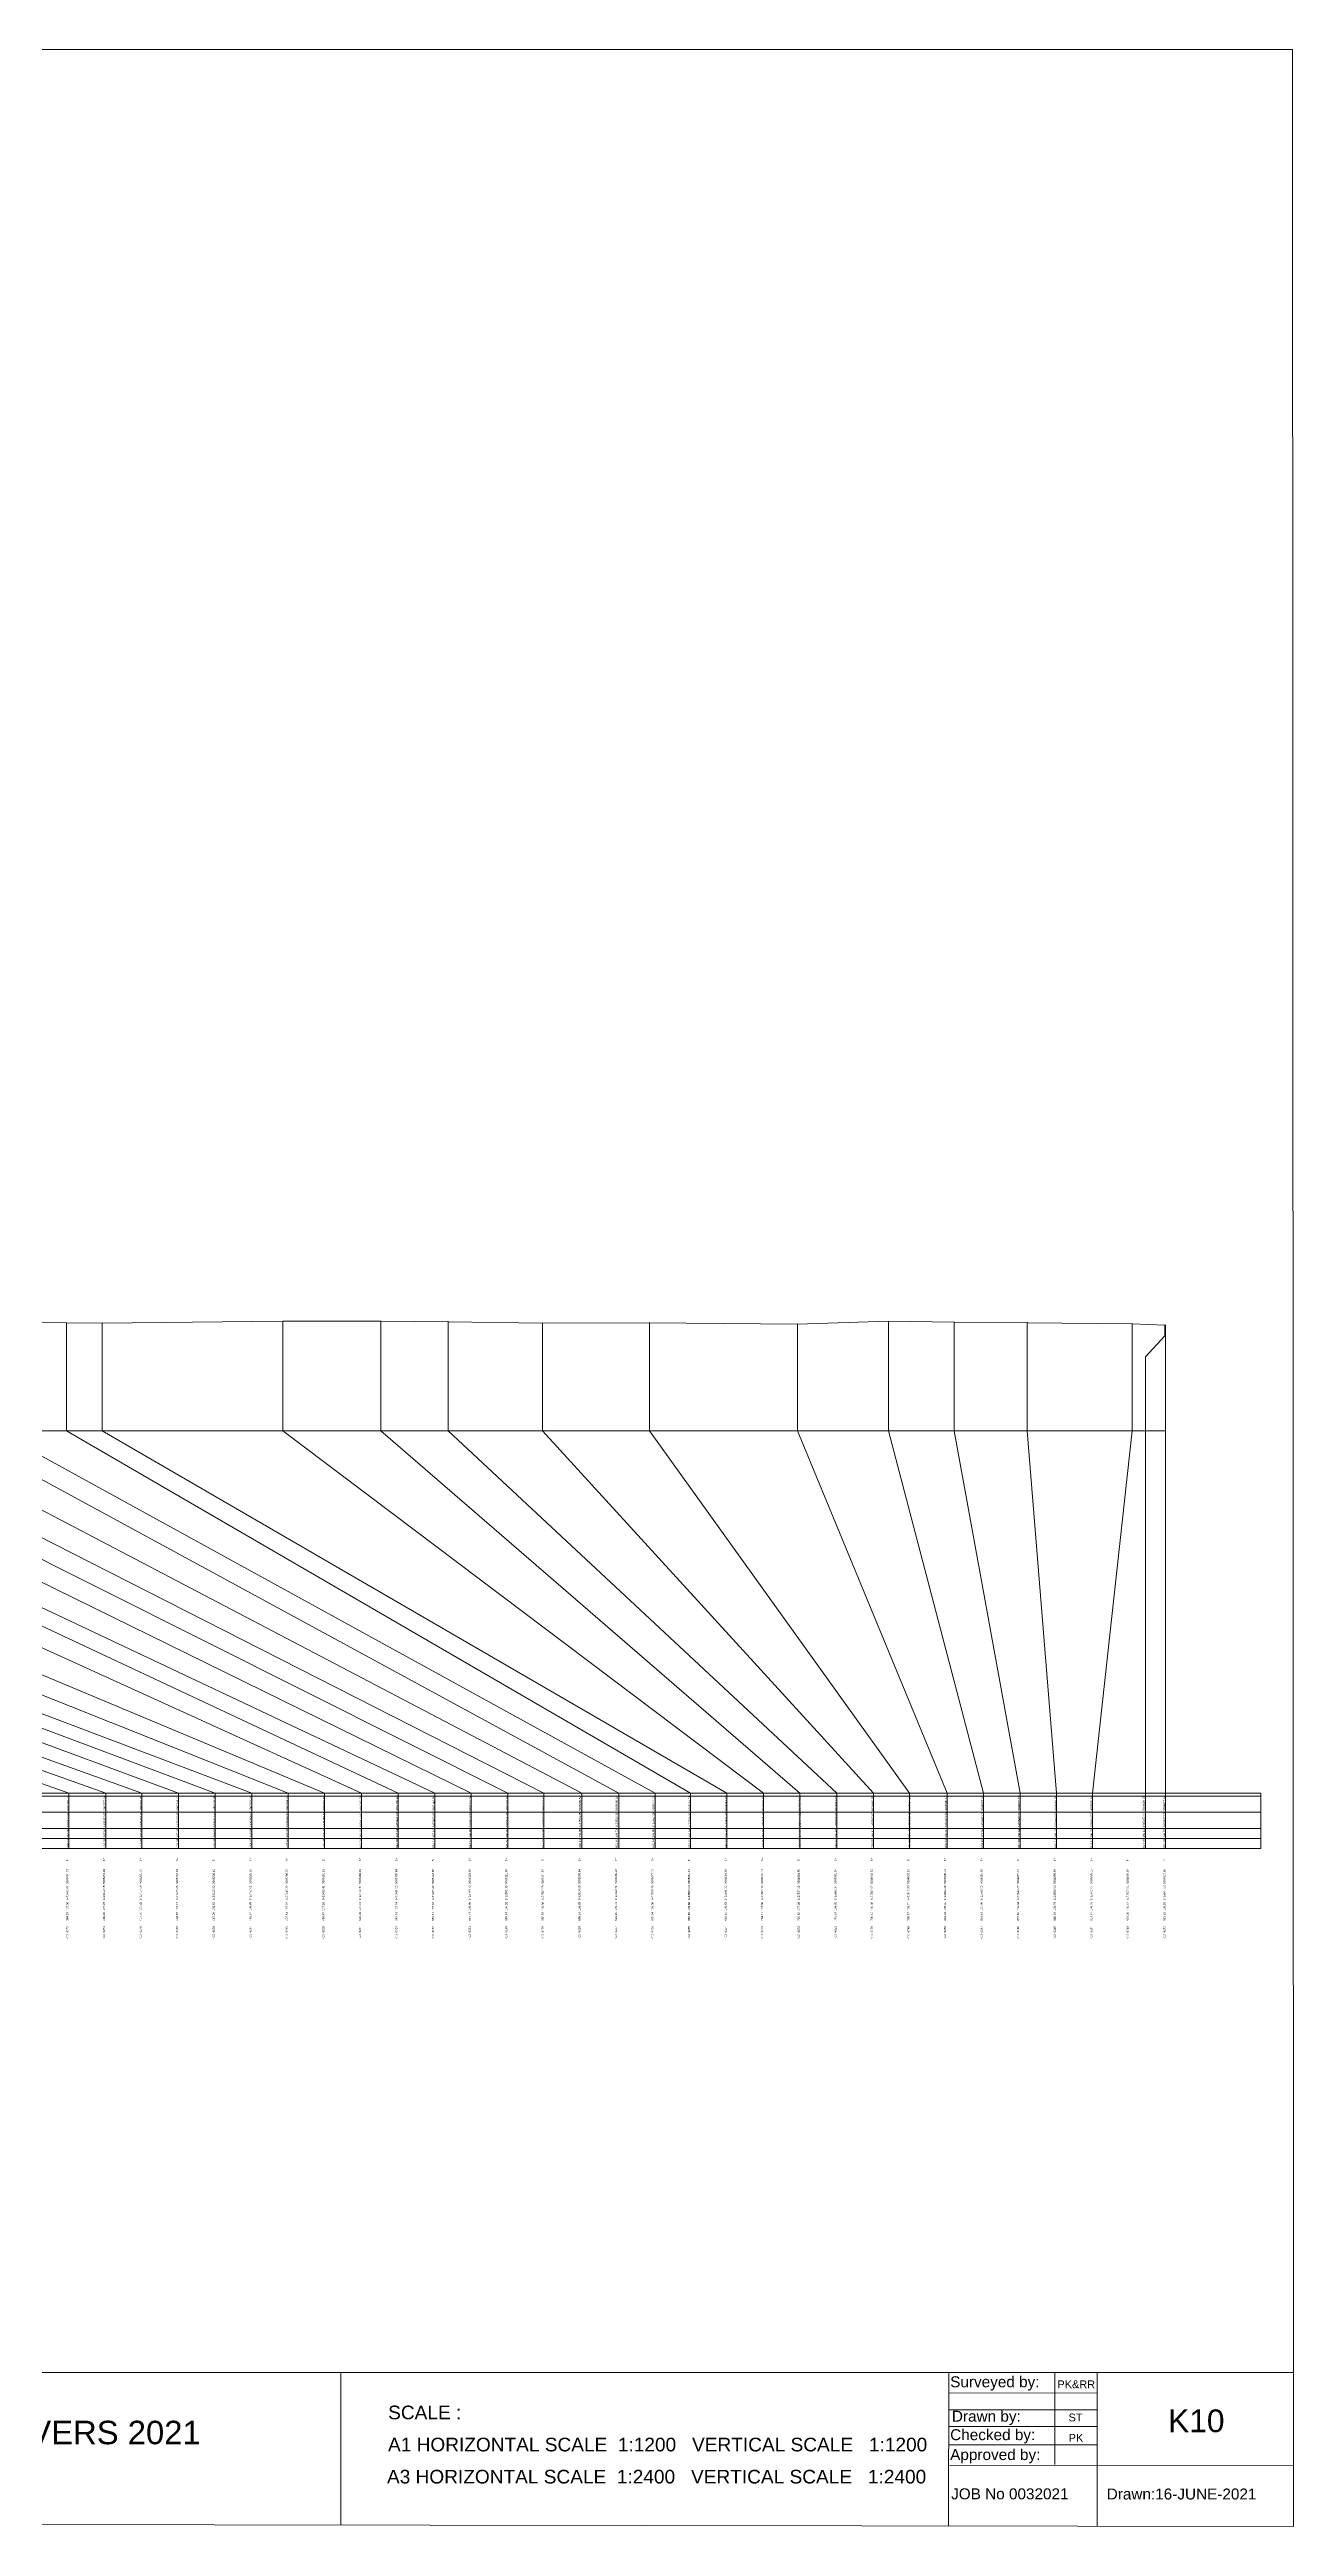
# Model space of a CAD drawing. Header units: millimetres. Extents: x -13804604 to 13046302109, y -19137686871 to 1424964600.
# Drawn here: x 582396 to 890963, y -131983 to 482623 of the extents above; entities that cross this region are included whole.
import ezdxf

# ---------------------------------------------------------------- set-up
doc = ezdxf.new("R2010")
doc.units = ezdxf.units.MM
doc.header["$PDMODE"] = 35
doc.header["$PDSIZE"] = 20
doc.layers.get('0').update_dxf_attribs({"lineweight": 0})
doc.layers.add('Datum revision K8-21', color=7, linetype='Continuous', lineweight=0)
doc.styles.get("Standard").update_dxf_attribs({"font": 'arial.ttf'})

# ---------------------------------------------------------------- blocks, each defined once
blk = doc.blocks.new('GeomaticsNZ TITLE BLOCK')
at = {"color": 7, "linetype": 'Continuous', "lineweight": 0}
for p, q in [((0, 1579.2), (2363.4, 1579.2)), ((2363.4, 1579.2), (2364, 94.9)), ((2364, 94.9), (0, 94.9)), ((15.9, 94.9), (2364, 94.9)), ((2364, 94.9), (382.6, 94.9)), ((1755.4, 94.9), (1755.4, -2.6)), ((2143.9, 94.9), (2143.7, -3)), ((2143.9, 81.9), (2238.6, 81.7)), ((2211.5, 94.9), (2211.5, 36.1)), ((2238.6, 94.8), (2238.6, -3.2)), ((2364, -3.5), (2364, 94.9)), ((2143.9, 71), (2238.6, 71)), ((2143.6, 60.4), (2238.6, 60.4)), ((2143.8, 48.6), (2238.6, 48.6)), ((2143.8, 35.4), (2364, 35.3)), ((0, 0), (2364, -3.5))]:
    blk.add_line(p, q, dxfattribs=at)
for s, p in [('PK&RR', (2213.2, 84.8)), ('ST', (2220.3, 63.6)), ('PK', (2220.4, 50.6))]:
    blk.add_text(s, height=5, dxfattribs=at).set_placement(p)
at = {"color": 7, "linetype": 'Continuous', "lineweight": 0, "attachment_point": 1}
for s, insert, char_height in [('{\\C256;Surveyed by:}', (2144.7, 92.4), 7), ('{\\C256;SURVEY OF THE KAKANUI AND KAURU RIVERS 2021}', (1133.8, 64), 15), ('{\\C256;Drawn by:}', (2145.8, 70.4), 7), ('{\\C256;Checked by:}', (2144.7, 58.6), 7), ('{\\C256;Approved by:}', (2144.7, 45.9), 7), ('{\\C256;JOB No 0032021}', (2145.3, 20.8), 7), ('{\\C256;Drawn:16-JUNE-2021}', (2244.7, 20.7), 7)]:
    blk.add_mtext_dynamic_manual_height_columns(s, width=3535.727, gutter_width=159, heights=[0], dxfattribs=dict(at, insert=insert, char_height=char_height))

msp = doc.modelspace()

# ---------------------------------------------------------------- linework, layer by layer
at = {"layer": 'Datum revision K8-21', "color": 1}
for p, q in [((568953.516, 166864), (586617.323, 166685)), ((586617.323, 166685), (595461.653, 166635)), ((595461.653, 166635), (640260.544, 167067)), ((640260.544, 167067), (664608.912, 167058)), ((664608.912, 167058), (681251.947, 166919)), ((681251.947, 166919), (704662.678, 166600)), ((704662.678, 166600), (731233.799, 166711)), ((731233.799, 166711), (767941.012, 166313)), ((767941.012, 166313), (790502.357, 167094)), ((790502.357, 167094), (806810.391, 166844)), ((806810.391, 166844), (824941.388, 166705)), ((824941.388, 166705), (850984.831, 166406)), ((850984.831, 166406), (859098.798, 166127)), ((859098.798, 166127), (859188.091, 166107))]:
    msp.add_line(p, q, dxfattribs=at)
at = {"layer": 'Datum revision K8-21', "color": 7, "linetype": 'Continuous', "lineweight": 0}
for p, q in [((586617.323, 166685), (586617.323, 139912.977)), ((595462.135, 166635.005), (595461.653, 139912.977)), ((640260.544, 167067), (640260.544, 139912.977)), ((664608.912, 167058), (664608.912, 139912.977)), ((681251.947, 167058), (681251.947, 139912.977)), ((704662.678, 166600), (704662.678, 139912.977)), ((731233.799, 166711), (731233.799, 139912.977)), ((767941.012, 166313), (767941.012, 139912.977)), ((790502.357, 167094), (790502.357, 139912.977)), ((806810.391, 166844), (806810.391, 139912.977)), ((824941.388, 166705), (824941.388, 139912.977)), ((850984.831, 166406), (850984.831, 139912.977)), ((859188.091, 166107), (859188.091, 36248.305)), ((33314.668, 139912.977), (859188.091, 139912.977)), ((330541.238, 139912.977), (587210.065, 50000)), ((596379.851, 50000), (343004.438, 139912.977)), ((353711.063, 139912.977), (605289.831, 50000)), ((614376.068, 50000), (370591.981, 139912.977)), ((383077.096, 139912.977), (623462.304, 50000)), ((394982.594, 139912.977), (632548.54, 50000)), ((641573.637, 50000), (415850.554, 139912.977)), ((435481.967, 139912.977), (650634.888, 50000)), ((462094.233, 139912.977), (659778.094, 50000)), ((668909.793, 50000), (477191.64, 139912.977)), ((487322.868, 139912.977), (677948.944, 50000)), ((503751.529, 139912.977), (686988.094, 50000)), ((516655.53, 139912.977), (696053.215, 50000)), ((528346.752, 139912.977), (704990.886, 50000)), ((542919.892, 139912.977), (714400.65, 50000)), ((558112.219, 139912.977), (723638.172, 50000)), ((568953.516, 139912.977), (732628.695, 50000)), ((586617.323, 139912.977), (741408.717, 50000)), ((595461.653, 139912.977), (750372.578, 50000)), ((640260.544, 139912.977), (759541.556, 50000)), ((664608.912, 139912.977), (768522.723, 50000)), ((681251.947, 139912.977), (777658.737, 50000)), ((704662.678, 139912.977), (786825.722, 50000)), ((731233.799, 139912.977), (795744.948, 50000)), ((767941.012, 139912.977), (805093.045, 50000)), ((790502.357, 139912.977), (814109.615, 50000)), ((806810.391, 139912.977), (823169.832, 50000)), ((824941.388, 139912.977), (832213.174, 50000)), ((8700.339, 50000), (882849.455, 50000)), ((8700.339, 49236.256), (882849.455, 49236.256)), ((587210.065, 36248.305), (587210.065, 50000)), ((596379.851, 36248.305), (596379.851, 50000)), ((605289.831, 36248.305), (605289.831, 50000)), ((614376.068, 36248.305), (614376.068, 50000)), ((623462.304, 36248.305), (623462.304, 50000)), ((632548.54, 36248.305), (632548.54, 50000)), ((641573.637, 36248.305), (641573.637, 50000)), ((650634.888, 36248.305), (650634.888, 50000)), ((659778.094, 36248.305), (659778.094, 50000)), ((668909.793, 36248.305), (668909.793, 50000)), ((677948.944, 36248.305), (677948.944, 50000)), ((686988.094, 36248.305), (686988.094, 50000)), ((696053.215, 36248.305), (696053.215, 50000)), ((704990.886, 36248.305), (704990.886, 50000)), ((714400.65, 36248.305), (714400.65, 50000)), ((723638.172, 36248.305), (723638.172, 50000)), ((732628.695, 36248.305), (732628.695, 50000)), ((741408.717, 36248.305), (741408.717, 50000)), ((750372.578, 36248.305), (750372.578, 50000)), ((759541.556, 36248.305), (759541.556, 50000)), ((768522.723, 36248.305), (768522.723, 50000)), ((777658.737, 36248.305), (777658.737, 50000)), ((786825.722, 36248.305), (786825.722, 50000)), ((795744.948, 36248.305), (795744.948, 50000)), ((805093.045, 36248.305), (805093.045, 50000)), ((814109.615, 36248.305), (814109.615, 50000)), ((823169.832, 36248.305), (823169.832, 50000)), ((832213.174, 36248.305), (832213.174, 50000)), ((882849.455, 50000), (882849.455, 36248.305)), ((8700.339, 45277.8), (882849.455, 45277.8)), ((8700.339, 41210.601), (882849.455, 41210.601)), ((8700.339, 38759.229), (882849.455, 38759.229)), ((8700.339, 36248.305), (882849.455, 36248.305))]:
    msp.add_line(p, q, dxfattribs=at)
for points in [[(859098.798, 166127), (859098.798, 163447.769), (854303.196, 158206.393), (854303.196, 139912.977), (854303.196, 50000), (854303.196, 36248.305)], [(850984.831, 139912.977), (841137.251, 50000), (841137.251, 36248.305)]]:
    msp.add_lwpolyline(points, dxfattribs=at)
for p in [(586617.323, 166685), (595461.653, 166635), (640260.544, 167067), (664608.912, 167058), (681251.947, 166919), (704662.678, 166600), (731233.799, 166711), (767941.012, 166313), (790502.357, 167094), (806810.391, 166844), (824941.388, 166705), (850984.831, 166406), (859098.798, 166127), (859188.091, 166107)]:
    msp.add_point(p, dxfattribs=at)

# ---------------------------------------------------------------- block references
at = {"layer": 'Datum revision K8-21', "color": 7, "linetype": 'Continuous', "lineweight": 0, "xscale": 388.3084007852599, "yscale": 388.3084007852599, "zscale": 388.3084007852599}
msp.add_blockref('GeomaticsNZ TITLE BLOCK', (-26992.813, -130606.772), dxfattribs=at)

# ---------------------------------------------------------------- texts
at = {"layer": 'Datum revision K8-21', "color": 7, "linetype": 'Continuous', "lineweight": 0}
for s, p in [('394.53  167.38  1425405.81  5005281.73', (587202.077, 36423.348)), ('406.99  167.07  1425412.05  5005270.94', (596276.823, 36505.203)), ('417.70  167.02  1425417.56  5005261.76', (605350.204, 36505.203)), ('434.58  167.12  1425425.65  5005246.93', (614423.586, 36505.203)), ('447.06  166.92  1425432.52  5005236.49', (623498.331, 36505.203)), ('458.97  166.88  1425438.61  5005226.26', (632573.077, 36505.203)), ('479.84  167.22  1425449.32  5005208.35', (641647.823, 36505.203)), ('499.47  167.10  1425459.41  5005191.51', (650722.569, 36505.203)), ('526.08  167.37  1425473.47  5005168.91', (659795.95, 36424.712)), ('541.18  167.24  1425481.03  5005155.84', (668870.696, 36424.712)), ('551.31  167.10  1425485.92  5005146.96', (677945.442, 36424.712)), ('567.74  166.95  1425494.72  5005133.08', (687020.188, 36424.712)), ('580.64  166.92  1425501.15  5005121.89', (696094.933, 36424.712)), ('592.33  166.96  1425507.09  5005111.82', (705168.315, 36424.712)), ('606.91  166.85  1425514.95  5005099.54', (714243.061, 36435.626)), ('622.10  166.72  1425522.31  5005086.24', (723316.442, 36435.626)), ('632.94  166.86  1425528.25  5005077.16', (732391.188, 36435.626)), ('650.60  166.68  1425536.83  5005061.71', (741465.934, 36435.626)), ('659.45  166.63  1425541.32  5005054.09', (750540.679, 36435.626)), ('704.25  167.06  1425565.13  5005016.13', (759615.425, 36408.341)), ('728.60  167.05  1425577.22  5004994.99', (768690.171, 36408.341)), ('745.24  166.92  1425586.37  5004981.07', (777763.552, 36408.341)), ('768.65  166.60  1425597.67  5004960.55', (786838.298, 36408.341)), ('795.22  166.71  1425610.98  5004937.55', (795911.68, 36408.341)), ('831.93  166.31  1425629.96  5004906.13', (804986.426, 36427.441)), ('854.49  167.09  1425642.03  5004887.06', (814061.171, 36427.441)), ('870.80  166.84  1425649.07  5004872.27', (823135.917, 36427.441)), ('888.93  166.70  1425658.83  5004856.98', (832209.299, 36427.441)), ('914.97  166.40  1425673.07  5004835.15', (841048.522, 36424.712)), ('923.09  166.12  1425677.04  5004828.07', (854100.716, 36424.712)), ('923.18  166.10  1425677.03  5004827.96', (859179.623, 36424.712))]:
    msp.add_text(s, height=500, rotation=90, dxfattribs=at).set_placement(p)
at = {"layer": 'Datum revision K8-21', "color": 32, "true_color": 0xcd6928}
for s, p in [('K10  6272       394.53  167.38  1425405.81  5005281.73          F', (587073.763, 13781.111)), ('K10  6271       406.99  167.07  1425412.05  5005270.94          SH', (596144.188, 13781.111)), ('K10  6270       417.70  167.02  1425417.56  5005261.76          SH', (605214.273, 13781.111)), ('K10  6269       434.58  167.12  1425425.65  5005246.93          SH', (614284.357, 13781.111)), ('K10  6268       447.06  166.92  1425432.52  5005236.49          SH', (623354.782, 13781.111)), ('K10  6267       458.97  166.88  1425438.61  5005226.26          SH', (632425.207, 13781.111)), ('K10  6266       479.84  167.22  1425449.32  5005208.35          SH', (641495.632, 13781.111)), ('K10  6265       499.47  167.10  1425459.41  5005191.51          SH', (650566.057, 13781.111)), ('K10  6264       526.08  167.37  1425473.47  5005168.91          SH', (659636.141, 13781.111)), ('K10  6263       541.18  167.24  1425481.03  5005155.84          SH', (668706.566, 13781.111)), ('K10  6262       551.31  167.10  1425485.92  5005146.96          SH', (677776.991, 13781.111)), ('K10  6261       567.74  166.95  1425494.72  5005133.08          SH', (686847.416, 13781.111)), ('K10  6260       580.64  166.92  1425501.15  5005121.89          SH', (695917.841, 13781.111)), ('K10  6259       592.33  166.96  1425507.09  5005111.82          SH', (704987.925, 13781.111)), ('K10  6258       606.91  166.85  1425514.95  5005099.54          SH', (714058.35, 13781.111)), ('K10  6257       622.10  166.72  1425522.31  5005086.24          SH', (723128.434, 13781.111)), ('K10  6256       632.94  166.86  1425528.25  5005077.16          SH', (732198.859, 13781.111)), ('K10  6255       650.60  166.68  1425536.83  5005061.71          SH', (741269.285, 13781.111)), ('K10  6254       659.45  166.63  1425541.32  5005054.09          SH', (750339.71, 13781.111)), ('K10  6253       704.25  167.06  1425565.13  5005016.13          SH', (759410.135, 13781.111)), ('K10  6252       728.60  167.05  1425577.22  5004994.99          SH', (768480.56, 13781.111)), ('K10  6251       745.24  166.92  1425586.37  5004981.07          SH', (777550.644, 13781.111)), ('K10  6250       768.65  166.60  1425597.67  5004960.55          SH', (786621.069, 13781.111)), ('K10  6249       795.22  166.71  1425610.98  5004937.55          SH', (795691.153, 13781.111)), ('K10  6248       831.93  166.31  1425629.96  5004906.13          SH', (804761.578, 13781.111)), ('K10  6247       854.49  167.09  1425642.03  5004887.06          SH', (813832.003, 13781.111)), ('K10  6246       870.80  166.84  1425649.07  5004872.27          SH', (822902.428, 13781.111)), ('K10  6245       888.93  166.70  1425658.83  5004856.98          SH', (831972.512, 13781.111)), ('K10  6244       914.97  166.40  1425673.07  5004835.15          SH', (841042.937, 13781.111)), ('K10  6243       923.09  166.12  1425677.04  5004828.07          F', (850106.882, 13781.111)), ('K10  6242       923.18  166.10  1425677.03  5004827.96          Y', (859170.827, 13781.111))]:
    msp.add_text(s, height=500, rotation=90, dxfattribs=at).set_placement(p)
at = {"layer": 'Datum revision K8-21', "color": 7, "linetype": 'Continuous', "lineweight": 0}
for s, height, p in [('SCALE :  ', 3385.1406, (666391.132, -105385.252)), ('K10', 5641.901, (859843.235, -108586.292)), ('A1 HORIZONTAL SCALE  1:1200   VERTICAL SCALE   1:1200 ', 3385.1406, (666356.502, -113351.762)), ('A3 HORIZONTAL SCALE  1:2400   VERTICAL SCALE   1:2400 ', 3385.1406, (666102.435, -121318.272))]:
    msp.add_text(s, height=height, dxfattribs=at).set_placement(p)

doc.saveas('drawing.dxf')
